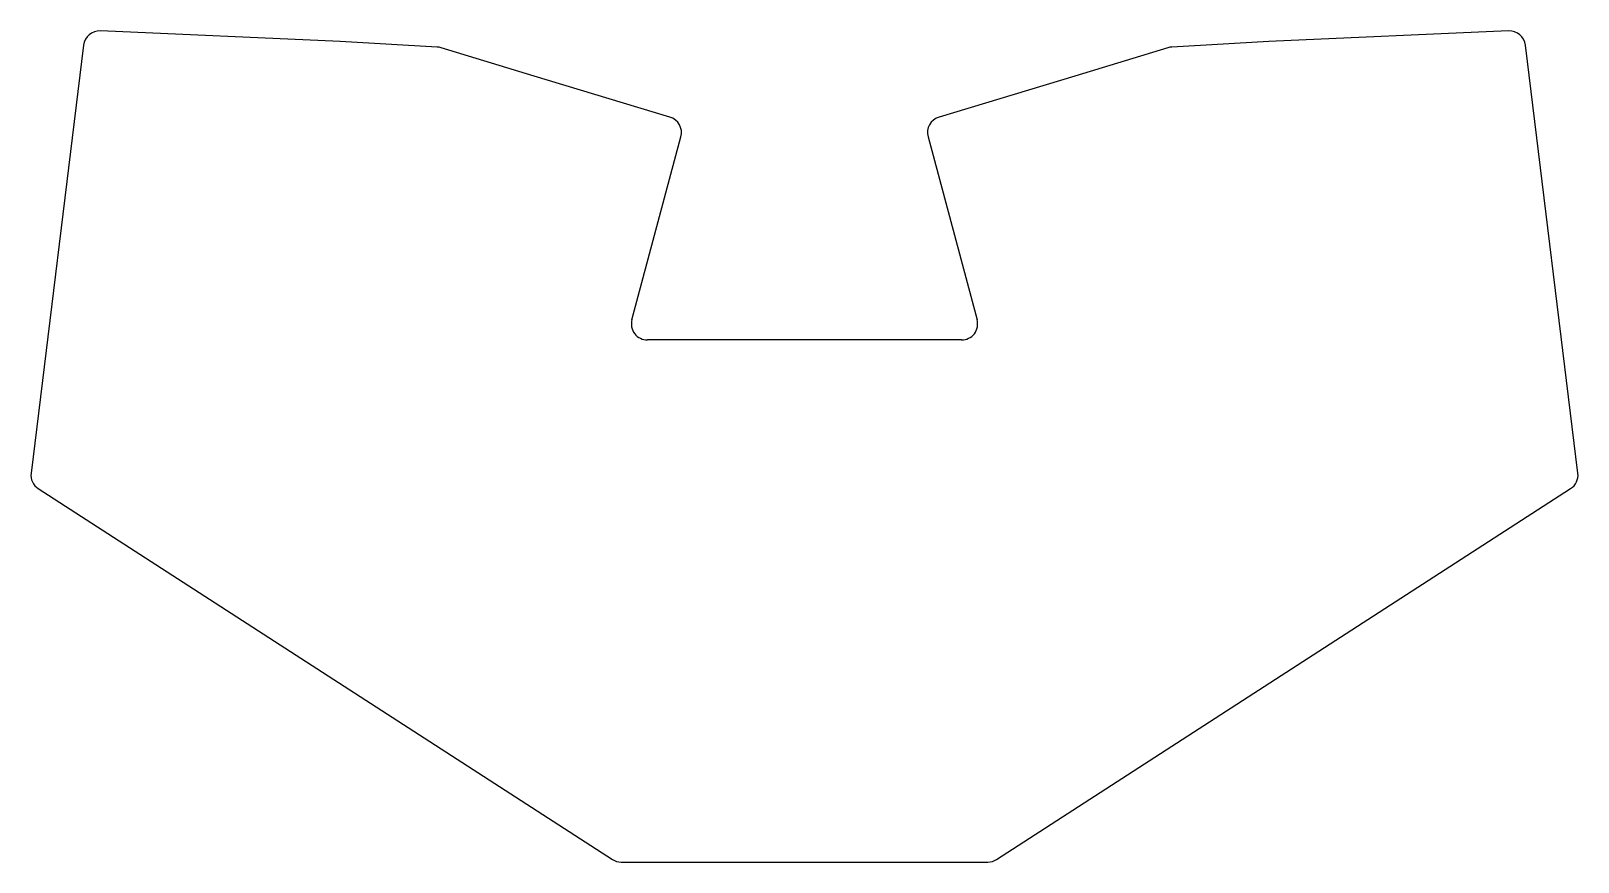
# Model space of a CAD drawing. Header units: millimetres. Extents: x 26 to 409, y -242 to -36.
import ezdxf

# ---------------------------------------------------------------- set-up
doc = ezdxf.new("R2010")
doc.units = ezdxf.units.MM

msp = doc.modelspace()

# ---------------------------------------------------------------- linework, layer by layer
for p, q in [((102.04, -38.56), (42.69, -35.95)), ((391.37, -35.95), (332.02, -38.56)), ((38.55, -39.46), (25.53, -145.46)), ((126.11, -39.94), (102.1, -38.56)), ((150.08, -47.14), (127.05, -40.11)), ((307.02, -40.11), (283.99, -47.14)), ((331.97, -38.56), (307.96, -39.94)), ((408.53, -145.46), (395.52, -39.46)), ((183.73, -57.28), (150.09, -47.15)), ((283.97, -47.15), (250.34, -57.28)), ((174.3, -107.46), (186.44, -62.15)), ((247.63, -62.15), (259.77, -107.46)), ((255.91, -112.49), (178.16, -112.49)), ((27.33, -149.31), (169.46, -241.15)), ((264.6, -241.15), (406.73, -149.31)), ((171.64, -241.79), (262.43, -241.79))]:
    msp.add_line(p, q)
for centre, start, end in [((42.52, -39.95), 87.488, 173), ((391.55, -39.95), 7, 92.512), ((101.87, -42.55), 86.7019, 87.488), ((125.88, -43.94), 73.0197, 86.7019), ((308.19, -43.94), 93.2981, 106.9803), ((332.2, -42.55), 92.512, 93.2981), ((151.25, -43.32), 253.0197, 253.2287), ((282.82, -43.32), 286.7713, 286.9803), ((182.57, -61.11), 345, 73.2287), ((251.49, -61.11), 106.7713, 195), ((178.16, -108.49), 165, 270), ((255.91, -108.49), 270, 15), ((29.5, -145.95), 173, 237.1306), ((404.56, -145.95), 302.8694, 7), ((171.64, -237.79), 237.1306, 270), ((262.43, -237.79), 270, 302.8694)]:
    msp.add_arc(centre, 4, start, end)

doc.saveas('drawing.dxf')
